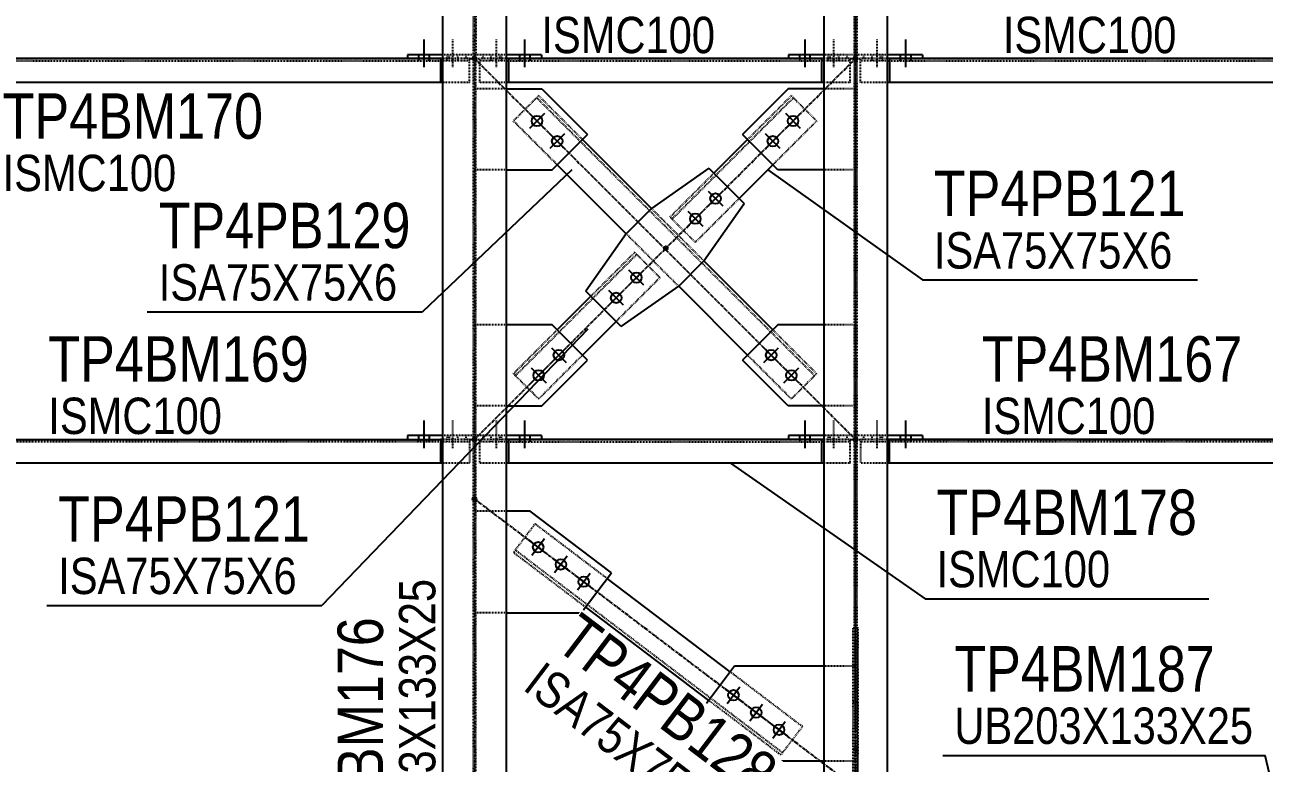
# Model space of a CAD drawing. Header units: millimetres. Extents: x 2102 to 21371, y 12217 to 26594.
# Drawn here: x 15387 to 17990, y 21641 to 23192 of the extents above; entities that cross this region are included whole.
import ezdxf

# ---------------------------------------------------------------- set-up
doc = ezdxf.new("R2010")
doc.units = ezdxf.units.MM
for name, pattern in [('CENTER', [12.7, 7.9375, -1.5875, 1.5875, -1.5875]), ('DXK_LINE_DOT2', [3.9198, 1.9599, -1.9599]), ('DXK_LINE_DOT5', [7.8785, 2.979, -0.9799, 0.9799, -0.9799, 0.9799, -0.9799])]:
    doc.linetypes.add(name, pattern=pattern)
for name, color, linetype in [('1', 7, 'Continuous'), ('2', 7, 'Continuous'), ('4', 7, 'Continuous'), ('8', 7, 'Continuous')]:
    doc.layers.add(name, color=color, linetype=linetype)
doc.styles.add('Arial Narrow', font='ARIALN.TTF', dxfattribs={"height": 0.2})

# ---------------------------------------------------------------- blocks, each defined once
blk = doc.blocks.new('GridLine-116860372-116903 - 114867')
at = {"layer": '2', "color": 7, "linetype": 'DXK_LINE_DOT5'}
blk.add_line((20200.6, 12454.5), (20200.6, 27661.7), dxfattribs=at)
blk = doc.blocks.new('Part-116860372-115064 - 114867')
at = {"layer": '4', "linetype": 'Continuous'}
for points in [[(19200.6, 23565.8, -1), (19200.6, 23575.8, -1)], [(20200.6, 23565.8, -1), (20200.6, 23575.8, -1)]]:
    blk.add_hatch(color=4, dxfattribs=at).paths.add_polyline_path(points)
at = {"layer": '1', "color": 6, "linetype": 'DXK_LINE_DOT2'}
for p, q in [((19290.1, 23570.8), (19214.1, 23570.8)), ((19214.1, 23508.3), (19214.1, 23570.8)), ((19283.8, 23564.6), (19214.1, 23564.6)), ((19290.1, 23564.6), (20111.1, 23564.6)), ((20187, 23570.8), (20111.1, 23570.8)), ((20187, 23564.6), (20117.3, 23564.6)), ((20187, 23508.3), (20187, 23570.8)), ((19283.8, 23508.3), (19214.1, 23508.3)), ((20187, 23508.3), (20117.3, 23508.3))]:
    blk.add_line(p, q, dxfattribs=at)
at = {"layer": '2', "color": 2, "linetype": 'Continuous'}
for p, q in [((19283.8, 23564.6), (19290.1, 23564.6)), ((20111.1, 23570.8), (19290.1, 23570.8)), ((19290.1, 23570.8), (19290.1, 23508.3)), ((20111.1, 23570.8), (20111.1, 23508.3)), ((20117.3, 23564.6), (20111.1, 23564.6)), ((20117.3, 23508.3), (19283.8, 23508.3))]:
    blk.add_line(p, q, dxfattribs=at)
at = {"layer": '4', "color": 4, "linetype": 'CENTER'}
for p, q in [((19200.6, 23570.8), (19214.1, 23570.8)), ((19290.1, 23570.8), (20111.1, 23570.8)), ((20187, 23570.8), (20200.6, 23570.8))]:
    blk.add_line(p, q, dxfattribs=at)
at = {"layer": '4', "color": 4, "linetype": 'Continuous'}
for centre in [(19200.6, 23570.8), (20200.6, 23570.8)]:
    blk.add_circle(centre, 5, dxfattribs=at)
blk = doc.blocks.new('Part-116860372-114974 - 114867')
at = {"layer": '4', "linetype": 'Continuous'}
for points in [[(19200.6, 25065.8, -1), (19200.6, 25075.8, -1)], [(19200.6, 21315.8, -1), (19200.6, 21325.8, -1)]]:
    blk.add_hatch(color=4, dxfattribs=at).paths.add_polyline_path(points)
at = {"layer": '1', "color": 6, "linetype": 'DXK_LINE_DOT2'}
for p, q in [((19283.8, 25054.1), (19117.3, 25054.1)), ((19117.3, 25054.1), (19117.3, 24939.6)), ((19197, 25054.1), (19197, 24939.6)), ((19204.1, 25054.1), (19204.1, 23580.8)), ((19283.8, 25054.1), (19283.8, 24939.6)), ((19197, 24933.3), (19197, 21410.3)), ((19204.1, 21410.3), (19204.1, 23580.8)), ((19197, 21404.1), (19197, 21334.4)), ((19204.1, 21334.4), (19204.1, 21404.1)), ((19197, 21334.4), (19204.1, 21334.4))]:
    blk.add_line(p, q, dxfattribs=at)
at = {"layer": '2', "color": 2, "linetype": 'Continuous'}
for p, q in [((19117.3, 21410.3), (19117.3, 24939.6)), ((19283.8, 24933.3), (19117.3, 24933.3)), ((19197, 24939.6), (19197, 24933.3)), ((19204.1, 24939.6), (19204.1, 24933.3)), ((19283.8, 24939.6), (19283.8, 21410.3)), ((19283.8, 21410.3), (19117.3, 21410.3)), ((19197, 21410.3), (19197, 21404.1)), ((19204.1, 21404.1), (19204.1, 21410.3))]:
    blk.add_line(p, q, dxfattribs=at)
at = {"layer": '4', "color": 4, "linetype": 'CENTER'}
blk.add_line((19200.6, 25070.8), (19200.6, 21320.8), dxfattribs=at)
at = {"layer": '4', "color": 4, "linetype": 'Continuous'}
for centre in [(19200.6, 25070.8), (19200.6, 21320.8)]:
    blk.add_circle(centre, 5, dxfattribs=at)
blk = doc.blocks.new('Part-116860372-114975 - 114867')
at = {"layer": '4', "linetype": 'Continuous'}
for points in [[(20200.6, 25065.8, -1), (20200.6, 25075.8, -1)], [(20200.6, 21315.8, -1), (20200.6, 21325.8, -1)]]:
    blk.add_hatch(color=4, dxfattribs=at).paths.add_polyline_path(points)
at = {"layer": '1', "color": 6, "linetype": 'DXK_LINE_DOT2'}
for p, q in [((20197, 25050.3), (20197, 21670)), ((20204.1, 25050.3), (20204.1, 21670))]:
    blk.add_line(p, q, dxfattribs=at)
at = {"layer": '2', "color": 2, "linetype": 'Continuous'}
for p, q in [((20283.8, 25050.3), (20117.3, 25050.3)), ((20117.3, 25050.3), (20117.3, 21670)), ((20283.8, 25050.3), (20283.8, 21670)), ((20283.8, 21670), (20117.3, 21670))]:
    blk.add_line(p, q, dxfattribs=at)
at = {"layer": '4', "color": 4, "linetype": 'CENTER'}
blk.add_line((20200.6, 25070.8), (20200.6, 21320.8), dxfattribs=at)
at = {"layer": '4', "color": 4, "linetype": 'Continuous'}
for centre in [(20200.6, 25070.8), (20200.6, 21320.8)]:
    blk.add_circle(centre, 5, dxfattribs=at)
blk = doc.blocks.new('Part-116860372-115053 - 114867')
at = {"layer": '4', "linetype": 'Continuous'}
for points in [[(17825.6, 22565.8, -1), (17825.6, 22575.8, -1)], [(19200.6, 22565.8, -1), (19200.6, 22575.8, -1)]]:
    blk.add_hatch(color=4, dxfattribs=at).paths.add_polyline_path(points)
at = {"layer": '1', "color": 6, "linetype": 'DXK_LINE_DOT2'}
for p, q in [((17840.9, 22570.8), (17840.9, 22545.8)), ((17840.9, 22570.8), (17944.3, 22570.8)), ((17938.1, 22564.6), (17840.9, 22564.6)), ((19111.1, 22564.6), (17944.3, 22564.6)), ((19187, 22570.8), (19111.1, 22570.8)), ((19187, 22564.6), (19117.3, 22564.6)), ((19187, 22570.8), (19187, 22508.3)), ((17840.9, 22545.8), (17903.4, 22545.8)), ((17903.4, 22545.8), (17903.4, 22508.3)), ((17938.1, 22508.3), (17903.4, 22508.3)), ((19187, 22508.3), (19117.3, 22508.3))]:
    blk.add_line(p, q, dxfattribs=at)
at = {"layer": '2', "color": 2, "linetype": 'Continuous'}
for p, q in [((17944.3, 22564.6), (17938.1, 22564.6)), ((17944.3, 22508.3), (17944.3, 22570.8)), ((17944.3, 22570.8), (19111.1, 22570.8)), ((19111.1, 22570.8), (19111.1, 22508.3)), ((19117.3, 22564.6), (19111.1, 22564.6)), ((19117.3, 22508.3), (17938.1, 22508.3))]:
    blk.add_line(p, q, dxfattribs=at)
at = {"layer": '4', "color": 4, "linetype": 'CENTER'}
for p, q in [((17825.6, 22570.8), (17840.9, 22570.8)), ((17944.3, 22570.8), (19111.1, 22570.8)), ((19187, 22570.8), (19200.6, 22570.8))]:
    blk.add_line(p, q, dxfattribs=at)
at = {"layer": '4', "color": 4, "linetype": 'Continuous'}
for centre in [(17825.6, 22570.8), (19200.6, 22570.8)]:
    blk.add_circle(centre, 5, dxfattribs=at)
blk = doc.blocks.new('Part-116860372-115054 - 114867')
at = {"layer": '4', "linetype": 'Continuous'}
for points in [[(19200.6, 22565.8, -1), (19200.6, 22575.8, -1)], [(20200.6, 22565.8, -1), (20200.6, 22575.8, -1)]]:
    blk.add_hatch(color=4, dxfattribs=at).paths.add_polyline_path(points)
at = {"layer": '1', "color": 6, "linetype": 'DXK_LINE_DOT2'}
for p, q in [((19214.1, 22508.3), (19214.1, 22570.8)), ((19290.1, 22570.8), (19214.1, 22570.8)), ((19283.8, 22564.6), (19214.1, 22564.6)), ((19290.1, 22564.6), (20111.1, 22564.6)), ((20187, 22570.8), (20111.1, 22570.8)), ((20187, 22564.6), (20117.3, 22564.6)), ((20187, 22508.3), (20187, 22570.8)), ((19283.8, 22508.3), (19214.1, 22508.3)), ((20187, 22508.3), (20117.3, 22508.3))]:
    blk.add_line(p, q, dxfattribs=at)
at = {"layer": '2', "color": 2, "linetype": 'Continuous'}
for p, q in [((19283.8, 22564.6), (19290.1, 22564.6)), ((20111.1, 22570.8), (19290.1, 22570.8)), ((19290.1, 22570.8), (19290.1, 22508.3)), ((20111.1, 22570.8), (20111.1, 22508.3)), ((20117.3, 22564.6), (20111.1, 22564.6)), ((20117.3, 22508.3), (19283.8, 22508.3))]:
    blk.add_line(p, q, dxfattribs=at)
at = {"layer": '4', "color": 4, "linetype": 'CENTER'}
for p, q in [((19200.6, 22570.8), (19214.1, 22570.8)), ((19290.1, 22570.8), (20111.1, 22570.8)), ((20187, 22570.8), (20200.6, 22570.8))]:
    blk.add_line(p, q, dxfattribs=at)
at = {"layer": '4', "color": 4, "linetype": 'Continuous'}
for centre in [(19200.6, 22570.8), (20200.6, 22570.8)]:
    blk.add_circle(centre, 5, dxfattribs=at)
blk = doc.blocks.new('Part-116860372-115055 - 114867')
at = {"layer": '4', "linetype": 'Continuous'}
for points in [[(20200.6, 22565.8, -1), (20200.6, 22575.8, -1)], [(21450.6, 22565.8, -1), (21450.6, 22575.8, -1)]]:
    blk.add_hatch(color=4, dxfattribs=at).paths.add_polyline_path(points)
at = {"layer": '1', "color": 6, "linetype": 'DXK_LINE_DOT2'}
for p, q in [((20214.1, 22570.8), (20214.1, 22508.3)), ((20290.1, 22570.8), (20214.1, 22570.8)), ((20283.8, 22564.6), (20214.1, 22564.6)), ((21361.1, 22564.6), (20290.1, 22564.6)), ((21361.1, 22570.8), (21437, 22570.8)), ((21437, 22564.6), (21367.3, 22564.6)), ((21437, 22570.8), (21437, 22508.3)), ((20283.8, 22508.3), (20214.1, 22508.3)), ((21437, 22508.3), (21367.3, 22508.3))]:
    blk.add_line(p, q, dxfattribs=at)
at = {"layer": '2', "color": 2, "linetype": 'Continuous'}
for p, q in [((20290.1, 22564.6), (20283.8, 22564.6)), ((21361.1, 22570.8), (20290.1, 22570.8)), ((20290.1, 22508.3), (20290.1, 22570.8)), ((21361.1, 22570.8), (21361.1, 22508.3)), ((21367.3, 22564.6), (21361.1, 22564.6)), ((21367.3, 22508.3), (20283.8, 22508.3))]:
    blk.add_line(p, q, dxfattribs=at)
at = {"layer": '4', "color": 4, "linetype": 'CENTER'}
for p, q in [((20200.6, 22570.8), (20214.1, 22570.8)), ((20290.1, 22570.8), (21361.1, 22570.8)), ((21437, 22570.8), (21450.6, 22570.8))]:
    blk.add_line(p, q, dxfattribs=at)
at = {"layer": '4', "color": 4, "linetype": 'Continuous'}
for centre in [(20200.6, 22570.8), (21450.6, 22570.8)]:
    blk.add_circle(centre, 5, dxfattribs=at)
blk = doc.blocks.new('Part-116860372-115063 - 114867')
at = {"layer": '4', "linetype": 'Continuous'}
for points in [[(17825.6, 23565.8, -1), (17825.6, 23575.8, -1)], [(19200.6, 23565.8, -1), (19200.6, 23575.8, -1)]]:
    blk.add_hatch(color=4, dxfattribs=at).paths.add_polyline_path(points)
at = {"layer": '1', "color": 6, "linetype": 'DXK_LINE_DOT2'}
for p, q in [((17944.3, 23570.8), (17841, 23570.8)), ((17841, 23508.3), (17841, 23570.8)), ((17938.1, 23564.6), (17841, 23564.6)), ((17944.3, 23564.6), (19111.1, 23564.6)), ((19187, 23570.8), (19111.1, 23570.8)), ((19187, 23564.6), (19117.3, 23564.6)), ((19187, 23508.3), (19187, 23570.8)), ((17938.1, 23508.3), (17841, 23508.3)), ((19187, 23508.3), (19111.1, 23508.3))]:
    blk.add_line(p, q, dxfattribs=at)
at = {"layer": '2', "color": 2, "linetype": 'Continuous'}
for p, q in [((17938.1, 23564.6), (17944.3, 23564.6)), ((19111.1, 23570.8), (17944.3, 23570.8)), ((17944.3, 23570.8), (17944.3, 23508.3)), ((19111.1, 23570.8), (19111.1, 23508.3)), ((19117.3, 23564.6), (19111.1, 23564.6)), ((19117.3, 23508.3), (17938.1, 23508.3))]:
    blk.add_line(p, q, dxfattribs=at)
at = {"layer": '4', "color": 4, "linetype": 'CENTER'}
for p, q in [((17825.6, 23570.8), (17841, 23570.8)), ((17944.3, 23570.8), (19111.1, 23570.8)), ((19187, 23570.8), (19200.6, 23570.8))]:
    blk.add_line(p, q, dxfattribs=at)
at = {"layer": '4', "color": 4, "linetype": 'Continuous'}
for centre in [(17825.6, 23570.8), (19200.6, 23570.8)]:
    blk.add_circle(centre, 5, dxfattribs=at)
blk = doc.blocks.new('Part-116860372-115065 - 114867')
at = {"layer": '4', "linetype": 'Continuous'}
for points in [[(20200.6, 23565.8, -1), (20200.6, 23575.8, -1)], [(21450.6, 23565.8, -1), (21450.6, 23575.8, -1)]]:
    blk.add_hatch(color=4, dxfattribs=at).paths.add_polyline_path(points)
at = {"layer": '1', "color": 6, "linetype": 'DXK_LINE_DOT2'}
for p, q in [((20290.1, 23570.8), (20214.1, 23570.8)), ((20214.1, 23508.3), (20214.1, 23570.8)), ((20283.8, 23564.6), (20214.1, 23564.6)), ((20290.1, 23564.6), (21361.1, 23564.6)), ((21437, 23570.8), (21361.1, 23570.8)), ((21437, 23564.6), (21367.3, 23564.6)), ((21437, 23508.3), (21437, 23570.8)), ((20283.8, 23508.3), (20214.1, 23508.3)), ((21437, 23508.3), (21367.3, 23508.3))]:
    blk.add_line(p, q, dxfattribs=at)
at = {"layer": '2', "color": 2, "linetype": 'Continuous'}
for p, q in [((20283.8, 23564.6), (20290.1, 23564.6)), ((21361.1, 23570.8), (20290.1, 23570.8)), ((20290.1, 23570.8), (20290.1, 23508.3)), ((21361.1, 23570.8), (21361.1, 23508.3)), ((21367.3, 23564.6), (21361.1, 23564.6)), ((21367.3, 23508.3), (20283.8, 23508.3))]:
    blk.add_line(p, q, dxfattribs=at)
at = {"layer": '4', "color": 4, "linetype": 'CENTER'}
for p, q in [((20200.6, 23570.8), (20214.1, 23570.8)), ((20290.1, 23570.8), (21361.1, 23570.8)), ((21437, 23570.8), (21450.6, 23570.8))]:
    blk.add_line(p, q, dxfattribs=at)
at = {"layer": '4', "color": 4, "linetype": 'Continuous'}
for centre in [(20200.6, 23570.8), (21450.6, 23570.8)]:
    blk.add_circle(centre, 5, dxfattribs=at)
blk = doc.blocks.new('Part-116860372-116243 - 114867')
at = {"layer": '1', "color": 6, "linetype": 'DXK_LINE_DOT2'}
for p, q in [((20197, 21975.4), (20117.3, 21975.4)), ((20197, 21725.8), (20117.3, 21725.8))]:
    blk.add_line(p, q, dxfattribs=at)
at = {"layer": '2', "color": 2, "linetype": 'Continuous'}
for p, q in [((19883.2, 21975.4), (19803.9, 21870.8)), ((20117.3, 21975.4), (19883.2, 21975.4)), ((19803.9, 21870.8), (19995.1, 21725.8)), ((20117.3, 21725.8), (19995.1, 21725.8))]:
    blk.add_line(p, q, dxfattribs=at)
blk = doc.blocks.new('Bolt-116860372-115742 - 114867')
at = {"layer": '1', "color": 1, "linetype": 'DXK_LINE_DOT2'}
for p, q in [((20143.3, 22548.3), (20143.3, 22620.8)), ((20129.5, 22570.8), (20129.5, 22580.8)), ((20157, 22570.8), (20157, 22580.8)), ((20129.5, 22564.6), (20129.5, 22570.8)), ((20157, 22564.6), (20157, 22570.8))]:
    blk.add_line(p, q, dxfattribs=at)
at = {"layer": '2', "color": 1, "linetype": 'Continuous'}
for p, q in [((20068.3, 22548.3), (20068.3, 22620.8)), ((20054.5, 22570.8), (20054.5, 22580.8)), ((20082, 22570.8), (20082, 22580.8)), ((20054.5, 22564.6), (20054.5, 22570.8)), ((20082, 22564.6), (20082, 22570.8))]:
    blk.add_line(p, q, dxfattribs=at)
blk = doc.blocks.new('Part-116860372-115083 - 114867')
at = {"layer": '4', "linetype": 'Continuous'}
for points in [[(19200.6, 22409.6, -1), (19200.6, 22419.6, -1)], [(20200.6, 21651.3, -1), (20200.6, 21661.3, -1)]]:
    blk.add_hatch(color=4, dxfattribs=at).paths.add_polyline_path(points)
at = {"layer": '1', "color": 6, "linetype": 'DXK_LINE_DOT2'}
for p, q in [((19359.2, 22349.2), (19302.6, 22274.5)), ((19548.5, 22205.7), (19359.2, 22349.2)), ((19302.6, 22274.5), (19491.8, 22131)), ((20009, 21748.2), (19307.1, 22280.5)), ((20061.1, 21817), (19871.8, 21960.5)), ((20004.4, 21742.3), (19815.2, 21885.8)), ((20061.1, 21817), (20004.4, 21742.3))]:
    blk.add_line(p, q, dxfattribs=at)
at = {"layer": '2', "color": 2, "linetype": 'Continuous'}
for p, q in [((19871.8, 21960.5), (19548.5, 22205.7)), ((19815.2, 21885.8), (19491.8, 22131))]:
    blk.add_line(p, q, dxfattribs=at)
at = {"layer": '4', "color": 4, "linetype": 'CENTER'}
blk.add_line((20200.6, 21656.3), (19200.6, 22414.6), dxfattribs=at)
at = {"layer": '4', "color": 4, "linetype": 'Continuous'}
for centre in [(19200.6, 22414.6), (20200.6, 21656.3)]:
    blk.add_circle(centre, 5, dxfattribs=at)
blk = doc.blocks.new('Part-116860372-115084 - 114867')
at = {"layer": '4', "linetype": 'Continuous'}
for points in [[(19702.8, 23068, -1), (19702.8, 23078, -1)], [(19200.6, 22565.8, -1), (19200.6, 22575.8, -1)]]:
    blk.add_hatch(color=4, dxfattribs=at).paths.add_polyline_path(points)
at = {"layer": '1', "color": 6, "linetype": 'DXK_LINE_DOT2'}
for p, q in [((19626.3, 23056.7), (19307.9, 22738.2)), ((19621, 23062), (19506.1, 22947.1)), ((19621, 23062), (19687.3, 22995.7)), ((19687.3, 22995.7), (19572.4, 22880.8)), ((19302.6, 22743.5), (19417.5, 22858.5)), ((19483.8, 22792.2), (19368.9, 22677.3)), ((19368.9, 22677.3), (19302.6, 22743.5))]:
    blk.add_line(p, q, dxfattribs=at)
at = {"layer": '2', "color": 2, "linetype": 'Continuous'}
for p, q in [((19506.1, 22947.1), (19417.5, 22858.5)), ((19572.4, 22880.8), (19483.8, 22792.2))]:
    blk.add_line(p, q, dxfattribs=at)
at = {"layer": '4', "color": 4, "linetype": 'CENTER'}
blk.add_line((19200.6, 22570.8), (19702.8, 23073), dxfattribs=at)
at = {"layer": '4', "color": 4, "linetype": 'Continuous'}
for centre in [(19702.8, 23073), (19200.6, 22570.8)]:
    blk.add_circle(centre, 5, dxfattribs=at)
blk = doc.blocks.new('Part-116860372-115085 - 114867')
at = {"layer": '4', "linetype": 'Continuous'}
for points in [[(19200.6, 23565.8, -1), (19200.6, 23575.8, -1)], [(20200.6, 22565.8, -1), (20200.6, 22575.8, -1)]]:
    blk.add_hatch(color=4, dxfattribs=at).paths.add_polyline_path(points)
at = {"layer": '1', "color": 6, "linetype": 'DXK_LINE_DOT2'}
for p, q in [((19368.9, 23473.3), (19302.6, 23407)), ((20093.3, 22738.2), (19363.6, 23468)), ((19483.8, 23358.4), (19368.9, 23473.3)), ((19417.5, 23292.1), (19302.6, 23407)), ((19802.7, 23039.4), (19664.7, 23177.4)), ((19736.4, 22973.1), (19598.4, 23111.1)), ((20098.6, 22743.5), (19983.7, 22858.5)), ((20032.3, 22677.3), (19917.4, 22792.2)), ((20098.6, 22743.5), (20032.3, 22677.3))]:
    blk.add_line(p, q, dxfattribs=at)
at = {"layer": '2', "color": 2, "linetype": 'Continuous'}
for p, q in [((19664.7, 23177.4), (19483.8, 23358.4)), ((19598.4, 23111.1), (19417.5, 23292.1)), ((19983.7, 22858.5), (19802.7, 23039.4)), ((19917.4, 22792.2), (19736.4, 22973.1))]:
    blk.add_line(p, q, dxfattribs=at)
at = {"layer": '4', "color": 4, "linetype": 'CENTER'}
blk.add_line((19200.6, 23570.8), (20200.6, 22570.8), dxfattribs=at)
at = {"layer": '4', "color": 4, "linetype": 'Continuous'}
for centre in [(19200.6, 23570.8), (20200.6, 22570.8)]:
    blk.add_circle(centre, 5, dxfattribs=at)
blk = doc.blocks.new('Bolt-116860372-115720 - 114867')
at = {"layer": '1', "color": 1, "linetype": 'DXK_LINE_DOT2'}
for p, q in [((19143.3, 23548.3), (19143.3, 23620.8)), ((19129.5, 23570.8), (19129.5, 23580.8)), ((19129.5, 23564.6), (19129.5, 23570.8)), ((19157, 23570.8), (19157, 23580.8)), ((19157, 23564.6), (19157, 23570.8))]:
    blk.add_line(p, q, dxfattribs=at)
at = {"layer": '2', "color": 1, "linetype": 'Continuous'}
for p, q in [((19068.3, 23548.3), (19068.3, 23620.8)), ((19054.5, 23570.8), (19054.5, 23580.8)), ((19054.5, 23564.6), (19054.5, 23570.8)), ((19082, 23570.8), (19082, 23580.8)), ((19082, 23564.6), (19082, 23570.8))]:
    blk.add_line(p, q, dxfattribs=at)
blk = doc.blocks.new('Bolt-116860372-115738 - 114867')
at = {"layer": '1', "color": 1, "linetype": 'DXK_LINE_DOT2'}
for p, q in [((20257.9, 22548.3), (20257.9, 22620.8)), ((20244.1, 22570.8), (20244.1, 22580.8)), ((20271.6, 22570.8), (20271.6, 22580.8)), ((20244.1, 22564.6), (20244.1, 22570.8)), ((20271.6, 22564.6), (20271.6, 22570.8))]:
    blk.add_line(p, q, dxfattribs=at)
at = {"layer": '2', "color": 1, "linetype": 'Continuous'}
for p, q in [((20332.9, 22548.3), (20332.9, 22620.8)), ((20319.1, 22570.8), (20319.1, 22580.8)), ((20346.6, 22570.8), (20346.6, 22580.8)), ((20319.1, 22564.6), (20319.1, 22570.8)), ((20346.6, 22564.6), (20346.6, 22570.8))]:
    blk.add_line(p, q, dxfattribs=at)
blk = doc.blocks.new('Bolt-116860372-116186 - 114867')
at = {"layer": '2', "color": 1, "linetype": 'Continuous'}
for p, q in [((19383.9, 23387.5), (19345, 23426.4)), ((19383.9, 23426.4), (19345, 23387.5)), ((19436.9, 23334.5), (19398, 23373.4)), ((19436.9, 23373.4), (19398, 23334.5))]:
    blk.add_line(p, q, dxfattribs=at)
for centre in [(19364.4, 23407), (19417.5, 23353.9)]:
    blk.add_circle(centre, 13.8, dxfattribs=at)
blk = doc.blocks.new('Part-116860372-116191 - 114867')
at = {"layer": '1', "color": 6, "linetype": 'DXK_LINE_DOT2'}
for p, q in [((20197, 22871.7), (20117.3, 22871.7)), ((20197, 22659.2), (20117.3, 22659.2))]:
    blk.add_line(p, q, dxfattribs=at)
at = {"layer": '2', "color": 2, "linetype": 'Continuous'}
for p, q in [((19996.9, 22871.7), (19904.1, 22778.9)), ((20117.3, 22871.7), (19996.9, 22871.7)), ((20023.8, 22659.2), (19904.1, 22778.9)), ((20117.3, 22659.2), (20023.8, 22659.2))]:
    blk.add_line(p, q, dxfattribs=at)
blk = doc.blocks.new('Bolt-116860372-116244 - 114867')
at = {"layer": '2', "color": 1, "linetype": 'Continuous'}
for p, q in [((19858.3, 21915.8), (19902.2, 21882.6)), ((19863.6, 21877.3), (19896.9, 21921.1)), ((19918.1, 21870.5), (19961.9, 21837.2)), ((19923.4, 21831.9), (19956.6, 21875.8)), ((19977.9, 21825.2), (20021.7, 21791.9)), ((19983.2, 21786.6), (20016.4, 21830.5))]:
    blk.add_line(p, q, dxfattribs=at)
for centre in [(19880.3, 21899.2), (19940, 21853.9), (19999.8, 21808.5)]:
    blk.add_circle(centre, 13.8, dxfattribs=at)
blk = doc.blocks.new('Part-116860372-115739 - 114867')
at = {"layer": '1', "color": 6, "linetype": 'DXK_LINE_DOT2'}
for p, q in [((19283.8, 22580.8), (19204.1, 22580.8)), ((19222.9, 22570.8), (19222.9, 22580.8)), ((19266.6, 22570.8), (19266.6, 22580.8))]:
    blk.add_line(p, q, dxfattribs=at)
at = {"layer": '2', "color": 2, "linetype": 'Continuous'}
for p, q in [((19376.6, 22580.8), (19283.8, 22580.8)), ((19376.6, 22580.8), (19376.6, 22570.8)), ((19290.1, 22570.8), (19283.8, 22570.8))]:
    blk.add_line(p, q, dxfattribs=at)
blk = doc.blocks.new('Part-116860372-115719 - 114867')
at = {"layer": '1', "color": 6, "linetype": 'DXK_LINE_DOT2'}
for p, q in [((19197, 23580.8), (19117.3, 23580.8)), ((19134.5, 23570.8), (19134.5, 23580.8)), ((19178.3, 23570.8), (19178.3, 23580.8)), ((19197, 23580.8), (19197, 23570.8))]:
    blk.add_line(p, q, dxfattribs=at)
at = {"layer": '2', "color": 2, "linetype": 'Continuous'}
for p, q in [((19117.3, 23580.8), (19024.5, 23580.8)), ((19024.5, 23580.8), (19024.5, 23570.8)), ((19117.3, 23570.8), (19111.1, 23570.8))]:
    blk.add_line(p, q, dxfattribs=at)
blk = doc.blocks.new('Part-116860372-115715 - 114867')
at = {"layer": '1', "color": 6, "linetype": 'DXK_LINE_DOT2'}
for p, q in [((20283.8, 23580.8), (20204.1, 23580.8)), ((20222.9, 23570.8), (20222.9, 23580.8)), ((20266.6, 23570.8), (20266.6, 23580.8))]:
    blk.add_line(p, q, dxfattribs=at)
at = {"layer": '2', "color": 2, "linetype": 'Continuous'}
for p, q in [((20376.6, 23580.8), (20283.8, 23580.8)), ((20290.1, 23570.8), (20283.8, 23570.8)), ((20376.6, 23580.8), (20376.6, 23570.8))]:
    blk.add_line(p, q, dxfattribs=at)
blk = doc.blocks.new('Part-116860372-115743 - 114867')
at = {"layer": '1', "color": 6, "linetype": 'DXK_LINE_DOT2'}
for p, q in [((19197, 22580.8), (19117.3, 22580.8)), ((19134.5, 22570.8), (19134.5, 22580.8)), ((19178.3, 22570.8), (19178.3, 22580.8)), ((19197, 22580.8), (19197, 22570.8))]:
    blk.add_line(p, q, dxfattribs=at)
at = {"layer": '2', "color": 2, "linetype": 'Continuous'}
for p, q in [((19117.3, 22580.8), (19024.5, 22580.8)), ((19024.5, 22580.8), (19024.5, 22570.8)), ((19117.3, 22570.8), (19111.1, 22570.8))]:
    blk.add_line(p, q, dxfattribs=at)
blk = doc.blocks.new('Part-116860372-115713 - 114867')
at = {"layer": '1', "color": 6, "linetype": 'DXK_LINE_DOT2'}
for p, q in [((19283.8, 23580.8), (19204.1, 23580.8)), ((19222.9, 23570.8), (19222.9, 23580.8)), ((19266.6, 23570.8), (19266.6, 23580.8))]:
    blk.add_line(p, q, dxfattribs=at)
at = {"layer": '2', "color": 2, "linetype": 'Continuous'}
for p, q in [((19376.6, 23580.8), (19283.8, 23580.8)), ((19290.1, 23570.8), (19283.8, 23570.8)), ((19376.6, 23580.8), (19376.6, 23570.8))]:
    blk.add_line(p, q, dxfattribs=at)
blk = doc.blocks.new('Bolt-116860372-115714 - 114867')
at = {"layer": '1', "color": 1, "linetype": 'DXK_LINE_DOT2'}
for p, q in [((19257.9, 23548.3), (19257.9, 23620.8)), ((19244.1, 23570.8), (19244.1, 23580.8)), ((19244.1, 23564.6), (19244.1, 23570.8)), ((19271.6, 23570.8), (19271.6, 23580.8)), ((19271.6, 23564.6), (19271.6, 23570.8))]:
    blk.add_line(p, q, dxfattribs=at)
at = {"layer": '2', "color": 1, "linetype": 'Continuous'}
for p, q in [((19332.9, 23548.3), (19332.9, 23620.8)), ((19319.1, 23570.8), (19319.1, 23580.8)), ((19319.1, 23564.6), (19319.1, 23570.8)), ((19346.6, 23570.8), (19346.6, 23580.8)), ((19346.6, 23564.6), (19346.6, 23570.8))]:
    blk.add_line(p, q, dxfattribs=at)
blk = doc.blocks.new('Bolt-116860372-115716 - 114867')
at = {"layer": '1', "color": 1, "linetype": 'DXK_LINE_DOT2'}
for p, q in [((20257.9, 23548.3), (20257.9, 23620.8)), ((20244.1, 23570.8), (20244.1, 23580.8)), ((20244.1, 23564.6), (20244.1, 23570.8)), ((20271.6, 23570.8), (20271.6, 23580.8)), ((20271.6, 23564.6), (20271.6, 23570.8))]:
    blk.add_line(p, q, dxfattribs=at)
at = {"layer": '2', "color": 1, "linetype": 'Continuous'}
for p, q in [((20332.9, 23548.3), (20332.9, 23620.8)), ((20319.1, 23570.8), (20319.1, 23580.8)), ((20319.1, 23564.6), (20319.1, 23570.8)), ((20346.6, 23570.8), (20346.6, 23580.8)), ((20346.6, 23564.6), (20346.6, 23570.8))]:
    blk.add_line(p, q, dxfattribs=at)
blk = doc.blocks.new('Part-116860372-115721 - 114867')
at = {"layer": '1', "color": 6, "linetype": 'DXK_LINE_DOT2'}
for p, q in [((20197, 23580.8), (20117.3, 23580.8)), ((20134.5, 23570.8), (20134.5, 23580.8)), ((20178.3, 23570.8), (20178.3, 23580.8)), ((20197, 23580.8), (20197, 23570.8))]:
    blk.add_line(p, q, dxfattribs=at)
at = {"layer": '2', "color": 2, "linetype": 'Continuous'}
for p, q in [((20117.3, 23580.8), (20024.5, 23580.8)), ((20024.5, 23580.8), (20024.5, 23570.8)), ((20117.3, 23570.8), (20111.1, 23570.8))]:
    blk.add_line(p, q, dxfattribs=at)
blk = doc.blocks.new('Bolt-116860372-115722 - 114867')
at = {"layer": '1', "color": 1, "linetype": 'DXK_LINE_DOT2'}
for p, q in [((20143.3, 23548.3), (20143.3, 23620.8)), ((20129.5, 23570.8), (20129.5, 23580.8)), ((20129.5, 23564.6), (20129.5, 23570.8)), ((20157, 23570.8), (20157, 23580.8)), ((20157, 23564.6), (20157, 23570.8))]:
    blk.add_line(p, q, dxfattribs=at)
at = {"layer": '2', "color": 1, "linetype": 'Continuous'}
for p, q in [((20068.3, 23548.3), (20068.3, 23620.8)), ((20054.5, 23570.8), (20054.5, 23580.8)), ((20054.5, 23564.6), (20054.5, 23570.8)), ((20082, 23570.8), (20082, 23580.8)), ((20082, 23564.6), (20082, 23570.8))]:
    blk.add_line(p, q, dxfattribs=at)
blk = doc.blocks.new('Part-116860372-115737 - 114867')
at = {"layer": '1', "color": 6, "linetype": 'DXK_LINE_DOT2'}
for p, q in [((20283.8, 22580.8), (20204.1, 22580.8)), ((20222.9, 22570.8), (20222.9, 22580.8)), ((20266.6, 22570.8), (20266.6, 22580.8))]:
    blk.add_line(p, q, dxfattribs=at)
at = {"layer": '2', "color": 2, "linetype": 'Continuous'}
for p, q in [((20376.6, 22580.8), (20283.8, 22580.8)), ((20376.6, 22580.8), (20376.6, 22570.8)), ((20290.1, 22570.8), (20283.8, 22570.8))]:
    blk.add_line(p, q, dxfattribs=at)
blk = doc.blocks.new('Bolt-116860372-115740 - 114867')
at = {"layer": '1', "color": 1, "linetype": 'DXK_LINE_DOT2'}
for p, q in [((19257.9, 22548.3), (19257.9, 22620.8)), ((19244.1, 22570.8), (19244.1, 22580.8)), ((19271.6, 22570.8), (19271.6, 22580.8)), ((19244.1, 22564.6), (19244.1, 22570.8)), ((19271.6, 22564.6), (19271.6, 22570.8))]:
    blk.add_line(p, q, dxfattribs=at)
at = {"layer": '2', "color": 1, "linetype": 'Continuous'}
for p, q in [((19332.9, 22548.3), (19332.9, 22620.8)), ((19319.1, 22570.8), (19319.1, 22580.8)), ((19346.6, 22570.8), (19346.6, 22580.8)), ((19319.1, 22564.6), (19319.1, 22570.8)), ((19346.6, 22564.6), (19346.6, 22570.8))]:
    blk.add_line(p, q, dxfattribs=at)
blk = doc.blocks.new('Part-116860372-115741 - 114867')
at = {"layer": '1', "color": 6, "linetype": 'DXK_LINE_DOT2'}
for p, q in [((20197, 22580.8), (20117.3, 22580.8)), ((20134.5, 22570.8), (20134.5, 22580.8)), ((20178.3, 22570.8), (20178.3, 22580.8)), ((20197, 22580.8), (20197, 22570.8))]:
    blk.add_line(p, q, dxfattribs=at)
at = {"layer": '2', "color": 2, "linetype": 'Continuous'}
for p, q in [((20117.3, 22580.8), (20024.5, 22580.8)), ((20024.5, 22580.8), (20024.5, 22570.8)), ((20117.3, 22570.8), (20111.1, 22570.8))]:
    blk.add_line(p, q, dxfattribs=at)
blk = doc.blocks.new('Bolt-116860372-115744 - 114867')
at = {"layer": '1', "color": 1, "linetype": 'DXK_LINE_DOT2'}
for p, q in [((19143.3, 22548.3), (19143.3, 22620.8)), ((19129.5, 22570.8), (19129.5, 22580.8)), ((19157, 22570.8), (19157, 22580.8)), ((19129.5, 22564.6), (19129.5, 22570.8)), ((19157, 22564.6), (19157, 22570.8))]:
    blk.add_line(p, q, dxfattribs=at)
at = {"layer": '2', "color": 1, "linetype": 'Continuous'}
for p, q in [((19068.3, 22548.3), (19068.3, 22620.8)), ((19054.5, 22570.8), (19054.5, 22580.8)), ((19082, 22570.8), (19082, 22580.8)), ((19054.5, 22564.6), (19054.5, 22570.8)), ((19082, 22564.6), (19082, 22570.8))]:
    blk.add_line(p, q, dxfattribs=at)
blk = doc.blocks.new('Part-116860372-115896 - 114867')
at = {"layer": '1', "color": 6, "linetype": 'DXK_LINE_DOT2'}
for p, q in [((20194.3, 22077), (20206.8, 22077)), ((20194.3, 21657.5), (20194.3, 22077)), ((20206.8, 22077), (20206.8, 21657.5)), ((20194.3, 21881.8), (20206.8, 21881.8)), ((20194.3, 21757.3), (20206.8, 21757.3)), ((20206.8, 21656.3), (20194.3, 21656.3))]:
    blk.add_line(p, q, dxfattribs=at)
at = {"layer": '2', "color": 2, "linetype": 'Continuous'}
for p, q in [((20194.3, 21657.5), (20194.3, 21656.3)), ((20206.8, 21657.5), (20206.8, 21656.3))]:
    blk.add_line(p, q, dxfattribs=at)
blk = doc.blocks.new('Bolt-116860372-116241 - 114867')
at = {"layer": '2', "color": 1, "linetype": 'Continuous'}
for p, q in [((19389.6, 22271.3), (19345.7, 22304.5)), ((19384.3, 22309.8), (19351, 22266)), ((19449.3, 22226), (19405.5, 22259.2)), ((19444, 22264.5), (19410.8, 22220.7)), ((19509.1, 22180.6), (19465.3, 22213.9)), ((19503.8, 22219.2), (19470.6, 22175.3))]:
    blk.add_line(p, q, dxfattribs=at)
for centre in [(19367.6, 22287.9), (19427.4, 22242.6), (19487.2, 22197.3)]:
    blk.add_circle(centre, 13.7, dxfattribs=at)
blk = doc.blocks.new('Part-116860372-116185 - 114867')
at = {"layer": '1', "color": 6, "linetype": 'DXK_LINE_DOT2'}
for p, q in [((19283.8, 23491.3), (19204.1, 23491.3)), ((19283.8, 23278.8), (19204.1, 23278.8))]:
    blk.add_line(p, q, dxfattribs=at)
at = {"layer": '2', "color": 2, "linetype": 'Continuous'}
for p, q in [((19283.8, 23491.3), (19377.3, 23491.3)), ((19377.3, 23491.3), (19497, 23371.6)), ((19404.2, 23278.8), (19497, 23371.6)), ((19283.8, 23278.8), (19404.2, 23278.8))]:
    blk.add_line(p, q, dxfattribs=at)
blk = doc.blocks.new('Part-116860372-116188 - 114867')
at = {"layer": '1', "color": 6, "linetype": 'DXK_LINE_DOT2'}
for p, q in [((19283.8, 22871.7), (19204.1, 22871.7)), ((19283.8, 22659.2), (19204.1, 22659.2))]:
    blk.add_line(p, q, dxfattribs=at)
at = {"layer": '2', "color": 2, "linetype": 'Continuous'}
for p, q in [((19404.2, 22871.7), (19283.8, 22871.7)), ((19497, 22778.9), (19404.2, 22871.7)), ((19377.3, 22659.2), (19497, 22778.9)), ((19283.8, 22659.2), (19377.3, 22659.2))]:
    blk.add_line(p, q, dxfattribs=at)
blk = doc.blocks.new('Bolt-116860372-116189 - 114867')
at = {"layer": '2', "color": 1, "linetype": 'Continuous'}
for p, q in [((19441.3, 22811.6), (19402.5, 22772.7)), ((19402.5, 22811.6), (19441.3, 22772.7)), ((19388.3, 22758.6), (19349.4, 22719.7)), ((19349.4, 22758.6), (19388.3, 22719.7))]:
    blk.add_line(p, q, dxfattribs=at)
for centre in [(19421.9, 22792.2), (19368.9, 22739.1)]:
    blk.add_circle(centre, 13.8, dxfattribs=at)
blk = doc.blocks.new('Bolt-116860372-116192 - 114867')
at = {"layer": '2', "color": 1, "linetype": 'Continuous'}
for p, q in [((19959.8, 22811.6), (19998.7, 22772.7)), ((19959.8, 22772.7), (19998.7, 22811.6)), ((20012.8, 22758.6), (20051.7, 22719.7)), ((20012.8, 22719.7), (20051.7, 22758.6))]:
    blk.add_line(p, q, dxfattribs=at)
for centre in [(19979.3, 22792.2), (20032.3, 22739.1)]:
    blk.add_circle(centre, 13.7, dxfattribs=at)
blk = doc.blocks.new('Part-116860372-116193 - 114867')
at = {"layer": '4', "linetype": 'Continuous'}
for points in [[(20200.6, 23565.8, -1), (20200.6, 23575.8, -1)], [(19702.8, 23068, -1), (19702.8, 23078, -1)]]:
    blk.add_hatch(color=4, dxfattribs=at).paths.add_polyline_path(points)
at = {"layer": '1', "color": 6, "linetype": 'DXK_LINE_DOT2'}
for p, q in [((20037.6, 23468), (19719.1, 23149.5)), ((20032.3, 23473.3), (19917.4, 23358.4)), ((20032.3, 23473.3), (20098.6, 23407)), ((20098.6, 23407), (19983.7, 23292.1)), ((19713.8, 23154.8), (19828.7, 23269.7)), ((19895, 23203.4), (19780.1, 23088.5)), ((19780.1, 23088.5), (19713.8, 23154.8))]:
    blk.add_line(p, q, dxfattribs=at)
at = {"layer": '2', "color": 2, "linetype": 'Continuous'}
for p, q in [((19917.4, 23358.4), (19828.7, 23269.7)), ((19983.7, 23292.1), (19895, 23203.4))]:
    blk.add_line(p, q, dxfattribs=at)
at = {"layer": '4', "color": 4, "linetype": 'CENTER'}
blk.add_line((19702.8, 23073), (20200.6, 23570.8), dxfattribs=at)
at = {"layer": '4', "color": 4, "linetype": 'Continuous'}
for centre in [(20200.6, 23570.8), (19702.8, 23073)]:
    blk.add_circle(centre, 5, dxfattribs=at)
blk = doc.blocks.new('Part-116860372-116195 - 114867')
at = {"layer": '1', "color": 6, "linetype": 'DXK_LINE_DOT2'}
for p, q in [((20197, 23491.3), (20117.3, 23491.3)), ((20197, 23278.8), (20117.3, 23278.8))]:
    blk.add_line(p, q, dxfattribs=at)
at = {"layer": '2', "color": 2, "linetype": 'Continuous'}
for p, q in [((20023.8, 23491.3), (19904.1, 23371.6)), ((20117.3, 23491.3), (20023.8, 23491.3)), ((19996.9, 23278.8), (19904.1, 23371.6)), ((20117.3, 23278.8), (19996.9, 23278.8))]:
    blk.add_line(p, q, dxfattribs=at)
blk = doc.blocks.new('Bolt-116860372-116196 - 114867')
at = {"layer": '2', "color": 1, "linetype": 'Continuous'}
for p, q in [((20017.3, 23387.5), (20056.1, 23426.4)), ((20056.1, 23387.5), (20017.3, 23426.4)), ((19964.2, 23334.5), (20003.1, 23373.4)), ((20003.1, 23334.5), (19964.2, 23373.4))]:
    blk.add_line(p, q, dxfattribs=at)
for centre in [(20036.7, 23407), (19983.7, 23353.9)]:
    blk.add_circle(centre, 13.7, dxfattribs=at)
blk = doc.blocks.new('Part-116860372-116198 - 114867')
at = {"layer": '2', "color": 2, "linetype": 'Continuous'}
for p, q in [((19815.5, 23283), (19664.7, 23177.4)), ((19815.5, 23283), (19908.3, 23190.2)), ((19664.7, 23177.4), (19598.4, 23111.1)), ((19802.7, 23039.4), (19908.3, 23190.2)), ((19598.4, 23111.1), (19492.9, 22960.4)), ((19736.4, 22973.1), (19802.7, 23039.4)), ((19585.7, 22867.5), (19736.4, 22973.1)), ((19585.7, 22867.5), (19492.9, 22960.4))]:
    blk.add_line(p, q, dxfattribs=at)
blk = doc.blocks.new('Bolt-116860372-116199 - 114867')
at = {"layer": '2', "color": 1, "linetype": 'Continuous'}
for p, q in [((19606, 22976.3), (19644.9, 23015.2)), ((19644.9, 22976.3), (19606, 23015.2)), ((19553, 22923.2), (19591.9, 22962.1)), ((19591.9, 22923.2), (19553, 22962.1))]:
    blk.add_line(p, q, dxfattribs=at)
for centre in [(19625.4, 22995.7), (19572.4, 22942.7)]:
    blk.add_circle(centre, 13.7, dxfattribs=at)
blk = doc.blocks.new('Bolt-116860372-116200 - 114867')
at = {"layer": '2', "color": 1, "linetype": 'Continuous'}
for p, q in [((19852.6, 23222.9), (19813.7, 23184)), ((19813.7, 23222.9), (19852.6, 23184)), ((19799.6, 23169.8), (19760.7, 23130.9)), ((19760.7, 23169.8), (19799.6, 23130.9))]:
    blk.add_line(p, q, dxfattribs=at)
for centre in [(19833.2, 23203.4), (19780.1, 23150.4)]:
    blk.add_circle(centre, 13.7, dxfattribs=at)
blk = doc.blocks.new('Part-116860372-116240 - 114867')
at = {"layer": '1', "color": 6, "linetype": 'DXK_LINE_DOT2'}
for p, q in [((19283.8, 22382.5), (19204.1, 22382.5)), ((19283.8, 22116), (19204.1, 22116))]:
    blk.add_line(p, q, dxfattribs=at)
at = {"layer": '2', "color": 2, "linetype": 'Continuous'}
for p, q in [((19346.3, 22382.5), (19283.8, 22382.5)), ((19559.8, 22220.6), (19346.3, 22382.5)), ((19480.5, 22116), (19559.8, 22220.6)), ((19283.8, 22116), (19480.5, 22116))]:
    blk.add_line(p, q, dxfattribs=at)
blk = doc.blocks.new('Mark-116860372-129551 - 114867')
at = {"color": 0}
for points in [[(21217.2, 22722.6), (21217.2, 22847.6), (20532.1, 22847.6), (20532.1, 22722.6)], [(20988.8, 22585.1), (20988.8, 22685.1), (20532.1, 22685.1), (20532.1, 22585.1)]]:
    blk.add_wipeout(points, dxfattribs=at).dxf.layer = '8'
for points in [[(21217.2, 22722.6), (21217.2, 22847.6), (20532.1, 22847.6), (20532.1, 22722.6)], [(20988.8, 22585.1), (20988.8, 22685.1), (20532.1, 22685.1), (20532.1, 22585.1)]]:
    blk.add_wipeout(points, dxfattribs=at).dxf.layer = '8'
at = {"layer": '8', "color": 7, "style": 'Arial Narrow'}
for s, height, p in [('TP4BM167', 119.3, (20532.1, 22722.6)), ('ISMC100', 95.44, (20532.1, 22585.1))]:
    blk.add_text(s, height=height, dxfattribs=at).set_placement(p)
blk = doc.blocks.new('Mark-116860372-129538 - 114867')
at = {"color": 0}
for points in [[(18646.7, 23360.4), (18646.7, 23485.4), (17961.6, 23485.4), (17961.6, 23360.4)], [(18418.3, 23222.9), (18418.3, 23322.9), (17961.6, 23322.9), (17961.6, 23222.9)]]:
    blk.add_wipeout(points, dxfattribs=at).dxf.layer = '8'
for points in [[(18646.7, 23360.4), (18646.7, 23485.4), (17961.6, 23485.4), (17961.6, 23360.4)], [(18418.3, 23222.9), (18418.3, 23322.9), (17961.6, 23322.9), (17961.6, 23222.9)]]:
    blk.add_wipeout(points, dxfattribs=at).dxf.layer = '8'
at = {"layer": '8', "color": 7, "style": 'Arial Narrow'}
for s, height, p in [('TP4BM170', 119.3, (17961.6, 23360.4)), ('ISMC100', 95.44, (17961.6, 23222.9))]:
    blk.add_text(s, height=height, dxfattribs=at).set_placement(p)
blk = doc.blocks.new('Mark-116860372-129531 - 114867')
at = {"color": 0}
for points in [[(21272.5, 23722.6), (21272.5, 23847.6), (20587.4, 23847.6), (20587.4, 23722.6)], [(21044.1, 23585.1), (21044.1, 23685.1), (20587.4, 23685.1), (20587.4, 23585.1)]]:
    blk.add_wipeout(points, dxfattribs=at).dxf.layer = '8'
for points in [[(21272.5, 23722.6), (21272.5, 23847.6), (20587.4, 23847.6), (20587.4, 23722.6)], [(21044.1, 23585.1), (21044.1, 23685.1), (20587.4, 23685.1), (20587.4, 23585.1)]]:
    blk.add_wipeout(points, dxfattribs=at).dxf.layer = '8'
at = {"layer": '8', "color": 7, "style": 'Arial Narrow'}
for s, height, p in [('TP4BM167', 119.3, (20587.4, 23722.6)), ('ISMC100', 95.44, (20587.4, 23585.1))]:
    blk.add_text(s, height=height, dxfattribs=at).set_placement(p)
blk = doc.blocks.new('Mark-116860372-144248 - 114867')
at = {"layer": '8', "color": 7, "linetype": 'Continuous'}
for p in [(20430.1, 21741.4), (21439.2, 21059.8)]:
    blk.add_line(p, (21275.9, 21741.4), dxfattribs=at)
at = {"color": 0}
for points in [[(21145.2, 21908.9), (21145.2, 22033.9), (20460.1, 22033.9), (20460.1, 21908.9)], [(21245.9, 21771.4), (21245.9, 21871.4), (20460.1, 21871.4), (20460.1, 21771.4)]]:
    blk.add_wipeout(points, dxfattribs=at).dxf.layer = '8'
for points in [[(21145.2, 21908.9), (21145.2, 22033.9), (20460.1, 22033.9), (20460.1, 21908.9)], [(21245.9, 21771.4), (21245.9, 21871.4), (20460.1, 21871.4), (20460.1, 21771.4)]]:
    blk.add_wipeout(points, dxfattribs=at).dxf.layer = '8'
at = {"layer": '8', "color": 7, "style": 'Arial Narrow'}
for s, height, p in [('TP4BM187', 119.3, (20460.1, 21908.9)), ('UB203X133X25', 95.443, (20460.1, 21771.4))]:
    blk.add_text(s, height=height, dxfattribs=at).set_placement(p)
blk = doc.blocks.new('Mark-116860372-130019 - 114867')
at = {"layer": '8', "color": 7, "linetype": 'Continuous'}
for p in [(19456.3, 23278.8), (18341.4, 22905.5)]:
    blk.add_line(p, (19063.6, 22905.5), dxfattribs=at)
at = {"color": 0}
for points in [[(19033.6, 23073), (19033.6, 23198), (18371.4, 23198), (18371.4, 23073)], [(18998.7, 22935.5), (18998.7, 23035.5), (18371.4, 23035.5), (18371.4, 22935.5)]]:
    blk.add_wipeout(points, dxfattribs=at).dxf.layer = '8'
for points in [[(19033.6, 23073), (19033.6, 23198), (18371.4, 23198), (18371.4, 23073)], [(18998.7, 22935.5), (18998.7, 23035.5), (18371.4, 23035.5), (18371.4, 22935.5)]]:
    blk.add_wipeout(points, dxfattribs=at).dxf.layer = '8'
at = {"layer": '8', "color": 7, "style": 'Arial Narrow'}
for s, height, p in [('TP4PB129', 119.3, (18371.4, 23073)), ('ISA75X75X6', 95.44, (18371.4, 22935.5))]:
    blk.add_text(s, height=height, dxfattribs=at).set_placement(p)
blk = doc.blocks.new('Mark-116860372-129547 - 114867')
at = {"color": 0}
for points in [[(18766.7, 22722.6), (18766.7, 22847.6), (18081.6, 22847.6), (18081.6, 22722.6)], [(18538.4, 22585.1), (18538.4, 22685.1), (18081.6, 22685.1), (18081.6, 22585.1)]]:
    blk.add_wipeout(points, dxfattribs=at).dxf.layer = '8'
for points in [[(18766.7, 22722.6), (18766.7, 22847.6), (18081.6, 22847.6), (18081.6, 22722.6)], [(18538.4, 22585.1), (18538.4, 22685.1), (18081.6, 22685.1), (18081.6, 22585.1)]]:
    blk.add_wipeout(points, dxfattribs=at).dxf.layer = '8'
at = {"layer": '8', "color": 7, "style": 'Arial Narrow'}
for s, height, p in [('TP4BM169', 119.3, (18081.6, 22722.6)), ('ISMC100', 95.44, (18081.6, 22585.1))]:
    blk.add_text(s, height=height, dxfattribs=at).set_placement(p)
blk = doc.blocks.new('Mark-116860372-129549 - 114867')
at = {"layer": '8', "color": 7, "linetype": 'Continuous'}
for p, q in [((19872.5, 22508.3), (20383.3, 22152.6)), ((20383.3, 22152.6), (21128.3, 22152.6))]:
    blk.add_line(p, q, dxfattribs=at)
at = {"color": 0}
for points in [[(21098.3, 22320.1), (21098.3, 22445.1), (20413.3, 22445.1), (20413.3, 22320.1)], [(20870, 22182.6), (20870, 22282.6), (20413.3, 22282.6), (20413.3, 22182.6)]]:
    blk.add_wipeout(points, dxfattribs=at).dxf.layer = '8'
for points in [[(21098.3, 22320.1), (21098.3, 22445.1), (20413.3, 22445.1), (20413.3, 22320.1)], [(20870, 22182.6), (20870, 22282.6), (20413.3, 22282.6), (20413.3, 22182.6)]]:
    blk.add_wipeout(points, dxfattribs=at).dxf.layer = '8'
at = {"layer": '8', "color": 7, "style": 'Arial Narrow'}
for s, height, p in [('TP4BM178', 119.3, (20413.3, 22320.1)), ('ISMC100', 95.44, (20413.3, 22182.6))]:
    blk.add_text(s, height=height, dxfattribs=at).set_placement(p)
blk = doc.blocks.new('Mark-116860372-131603 - 114867')
at = {"layer": '8', "color": 7, "linetype": 'Continuous'}
for p, q in [((19970.2, 23278.6), (20376.3, 22989.6)), ((20376.3, 22989.6), (21098.5, 22989.6))]:
    blk.add_line(p, q, dxfattribs=at)
at = {"color": 0, "linetype": 'Continuous'}
for points in [[(21068.5, 23157.1), (21068.5, 23282.1), (20406.3, 23282.1), (20406.3, 23157.1)], [(21033.6, 23019.6), (21033.6, 23119.6), (20406.3, 23119.6), (20406.3, 23019.6)]]:
    blk.add_wipeout(points, dxfattribs=at).dxf.layer = '8'
for points in [[(21068.5, 23157.1), (21068.5, 23282.1), (20406.3, 23282.1), (20406.3, 23157.1)], [(21033.6, 23019.6), (21033.6, 23119.6), (20406.3, 23119.6), (20406.3, 23019.6)]]:
    blk.add_wipeout(points, dxfattribs=at).dxf.layer = '8'
at = {"layer": '8', "color": 7, "linetype": 'Continuous', "style": 'Arial Narrow'}
for s, height, p in [('TP4PB121', 119.3, (20406.3, 23157.1)), ('ISA75X75X6', 95.44, (20406.3, 23019.6))]:
    blk.add_text(s, height=height, dxfattribs=at).set_placement(p)
blk = doc.blocks.new('Mark-116860372-130032 - 114867')
at = {"layer": '8', "color": 7, "linetype": 'Continuous'}
for p in [(19497.6, 22860.5), (18077.6, 22134.9)]:
    blk.add_line(p, (18799.9, 22134.9), dxfattribs=at)
at = {"color": 0}
for points in [[(18769.9, 22302.4), (18769.9, 22427.4), (18107.6, 22427.4), (18107.6, 22302.4)], [(18735, 22164.9), (18735, 22264.9), (18107.6, 22264.9), (18107.6, 22164.9)]]:
    blk.add_wipeout(points, dxfattribs=at).dxf.layer = '8'
for points in [[(18769.9, 22302.4), (18769.9, 22427.4), (18107.6, 22427.4), (18107.6, 22302.4)], [(18735, 22164.9), (18735, 22264.9), (18107.6, 22264.9), (18107.6, 22164.9)]]:
    blk.add_wipeout(points, dxfattribs=at).dxf.layer = '8'
at = {"layer": '8', "color": 7, "style": 'Arial Narrow'}
for s, height, p in [('TP4PB121', 119.3, (18107.6, 22302.4)), ('ISA75X75X6', 95.44, (18107.6, 22164.9))]:
    blk.add_text(s, height=height, dxfattribs=at).set_placement(p)
blk = doc.blocks.new('Mark-116860372-129529 - 114867')
at = {"color": 0}
for points in [[(20061.1, 23722.6), (20061.1, 23847.6), (19376.1, 23847.6), (19376.1, 23722.6)], [(19832.8, 23585.1), (19832.8, 23685.1), (19376.1, 23685.1), (19376.1, 23585.1)]]:
    blk.add_wipeout(points, dxfattribs=at).dxf.layer = '8'
for points in [[(20061.1, 23722.6), (20061.1, 23847.6), (19376.1, 23847.6), (19376.1, 23722.6)], [(19832.8, 23585.1), (19832.8, 23685.1), (19376.1, 23685.1), (19376.1, 23585.1)]]:
    blk.add_wipeout(points, dxfattribs=at).dxf.layer = '8'
at = {"layer": '8', "color": 7, "style": 'Arial Narrow'}
for s, height, p in [('TP4BM178', 119.3, (19376.1, 23722.6)), ('ISMC100', 95.44, (19376.1, 23585.1))]:
    blk.add_text(s, height=height, dxfattribs=at).set_placement(p)
blk = doc.blocks.new('Mark-116860372-129563 - 114867')
at = {"color": 0}
blk.add_wipeout([(19935.1, 21625.2), (20010.6, 21724.8), (19482.9, 22125), (19407.4, 22025.4)], dxfattribs=at).dxf.layer = '8'
blk.add_wipeout([(19935.1, 21625.2), (20010.6, 21724.8), (19482.9, 22125), (19407.4, 22025.4)], dxfattribs=at).dxf.layer = '8'
blk.add_wipeout([(19824.2, 21536.8), (19884.6, 21616.4), (19384.7, 21995.5), (19324.3, 21915.8)], dxfattribs=at).dxf.layer = '8'
blk.add_wipeout([(19824.2, 21536.8), (19884.6, 21616.4), (19384.7, 21995.5), (19324.3, 21915.8)], dxfattribs=at).dxf.layer = '8'
at = {"layer": '8', "color": 7, "style": 'Arial Narrow'}
for s, height, p in [('TP4PB128', 119.3, (19407.4, 22025.4)), ('ISA75X75X6', 95.44, (19324.3, 21915.8))]:
    blk.add_text(s, height=height, rotation=-37.1735, dxfattribs=at).set_placement(p)
blk = doc.blocks.new('Mark-116860372-129578 - 114867')
at = {"color": 0}
for points in [[(19097.7, 22206.1), (18997.7, 22206.1), (18997.7, 21420.4), (19097.7, 21420.4)], [(18960.2, 22105.4), (18835.2, 22105.4), (18835.2, 21420.4), (18960.2, 21420.4)]]:
    blk.add_wipeout(points, dxfattribs=at).dxf.layer = '8'
for points in [[(19097.7, 22206.1), (18997.7, 22206.1), (18997.7, 21420.4), (19097.7, 21420.4)], [(18960.2, 22105.4), (18835.2, 22105.4), (18835.2, 21420.4), (18960.2, 21420.4)]]:
    blk.add_wipeout(points, dxfattribs=at).dxf.layer = '8'
at = {"layer": '8', "color": 7, "style": 'Arial Narrow'}
for s, height, p in [('UB203X133X25', 95.443, (19097.7, 21420.4)), ('TP4BM176', 119.3, (18960.2, 21420.4))]:
    blk.add_text(s, height=height, rotation=90.0002, dxfattribs=at).set_placement(p)

msp = doc.modelspace()

# ---------------------------------------------------------------- block references
at = {"xscale": 0.8, "yscale": 0.8, "zscale": 0.8}
for name in ['GridLine-116860372-116903 - 114867', 'Part-116860372-114974 - 114867', 'Part-116860372-114975 - 114867', 'Bolt-116860372-115720 - 114867', 'Bolt-116860372-115714 - 114867', 'Bolt-116860372-115722 - 114867', 'Bolt-116860372-115716 - 114867', 'Part-116860372-115063 - 114867', 'Part-116860372-115719 - 114867', 'Part-116860372-115064 - 114867', 'Part-116860372-115085 - 114867', 'Part-116860372-115713 - 114867', 'Part-116860372-116193 - 114867', 'Part-116860372-115721 - 114867', 'Part-116860372-115065 - 114867', 'Part-116860372-115715 - 114867', 'Mark-116860372-129538 - 114867', 'Part-116860372-116185 - 114867', 'Part-116860372-116195 - 114867', 'Bolt-116860372-116186 - 114867', 'Bolt-116860372-116196 - 114867', 'Part-116860372-116198 - 114867', 'Bolt-116860372-116200 - 114867', 'Part-116860372-115084 - 114867', 'Bolt-116860372-116199 - 114867', 'Part-116860372-116188 - 114867', 'Part-116860372-116191 - 114867', 'Bolt-116860372-116189 - 114867', 'Bolt-116860372-116192 - 114867', 'Bolt-116860372-115744 - 114867', 'Bolt-116860372-115740 - 114867', 'Bolt-116860372-115742 - 114867', 'Bolt-116860372-115738 - 114867', 'Part-116860372-115053 - 114867', 'Part-116860372-115743 - 114867', 'Part-116860372-115054 - 114867', 'Part-116860372-115739 - 114867', 'Part-116860372-115741 - 114867', 'Part-116860372-115055 - 114867', 'Part-116860372-115737 - 114867', 'Part-116860372-115083 - 114867', 'Part-116860372-116240 - 114867', 'Bolt-116860372-116241 - 114867', 'Part-116860372-115896 - 114867', 'Part-116860372-116243 - 114867', 'Bolt-116860372-116244 - 114867']:
    msp.add_blockref(name, (971.5, 4264.2), dxfattribs=at)

# ---------------------------------------------------------------- next in the draw order: block references
for name in ['Mark-116860372-129529 - 114867', 'Mark-116860372-129531 - 114867', 'Mark-116860372-130019 - 114867', 'Mark-116860372-131603 - 114867', 'Mark-116860372-129547 - 114867', 'Mark-116860372-129551 - 114867', 'Mark-116860372-129549 - 114867', 'Mark-116860372-144248 - 114867']:
    msp.add_blockref(name, (971.5, 4264.2), dxfattribs=at)

# ---------------------------------------------------------------- next in the draw order: block references
msp.add_blockref('Mark-116860372-130032 - 114867', (971.5, 4264.2), dxfattribs=at)

# ---------------------------------------------------------------- next in the draw order: block references
for name in ['Mark-116860372-129578 - 114867', 'Mark-116860372-129563 - 114867']:
    msp.add_blockref(name, (971.5, 4264.2), dxfattribs=at)

doc.saveas('drawing.dxf')
